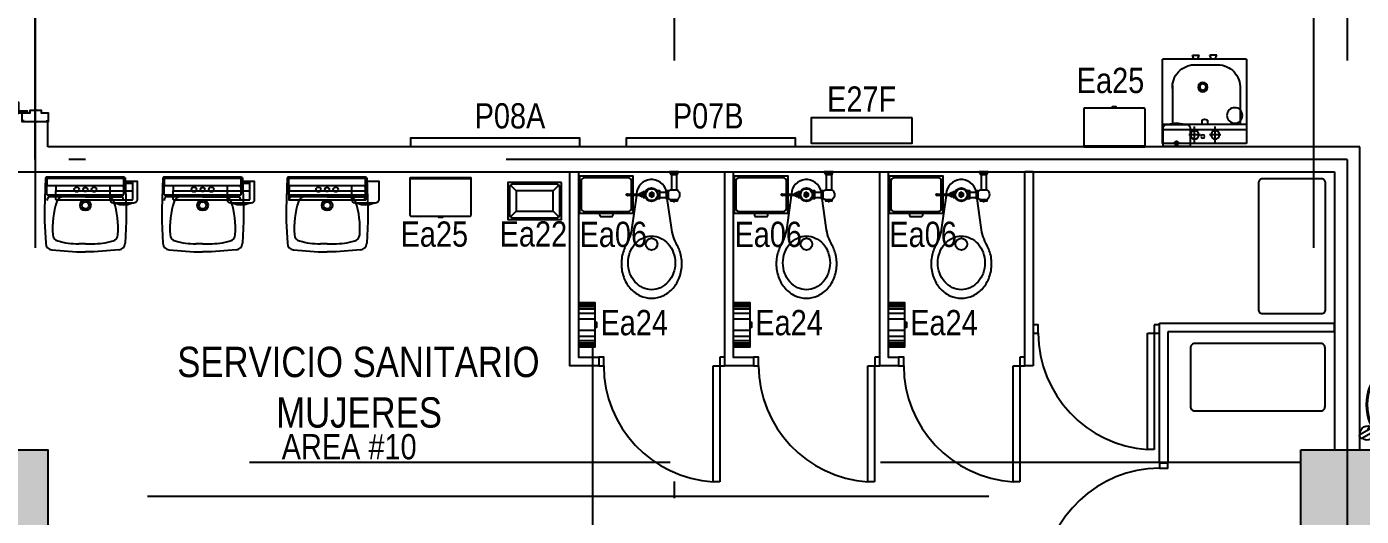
# Model space of a CAD drawing. Extents: x -28 to 131, y -33 to 63.
# Drawn here: x 24.15 to 32.08, y 9.01 to 11.91 of the extents above; entities that cross this region are included whole.
import ezdxf

# ---------------------------------------------------------------- set-up
doc = ezdxf.new("R2010")
doc.units = 0
doc.header["$LTSCALE"] = 10
doc.set_wipeout_variables(frame=1)
doc.header["$PDSIZE"] = 0.1
for name, pattern in [('DASHDOT', [1, 0.5, -0.25, 0, -0.25]), ('DASHDOT2', [12.7, 6.35, -3.175, 0, -3.175]), ('HIDDEN', [0.375, 0.25, -0.125]), ('HIDDEN2', [0.1875, 0.125, -0.0625]), ('PHANTOM2', [1.25, 0.625, -0.125, 0.125, -0.125, 0.125, -0.125])]:
    doc.linetypes.add(name, pattern=pattern)
for name, color, linetype in [('arq-accesorios de baño', 2, 'Continuous'), ('arq-accesorios de baño-texto', 2, 'Continuous'), ('arq-columnas', 6, 'Continuous'), ('arq-ejes', 251, 'DASHDOT2'), ('arq-ejes-principales', 1, 'DASHDOT'), ('arq-equipamiento', 1, 'Continuous'), ('arq-estación lavado manos', 1, 'Continuous'), ('arq-hatch', 252, 'Continuous'), ('arq-indicacion de corte', 5, 'PHANTOM2'), ('arq-mob-san', 1, 'Continuous'), ('arq-mobiliario', 1, 'Continuous'), ('arq-pared mamposteria', 4, 'Continuous'), ('arq-paredes-liv', 3, 'Continuous'), ('arq-puertas', 1, 'Continuous'), ('arq-san', 1, 'Continuous'), ('arq-text-aposentos', 3, 'Continuous'), ('arq-text-codigo', 1, 'Continuous'), ('arq-text-equipamiento', 2, 'Continuous'), ('arq-vigas', 251, 'HIDDEN'), ('arq-wipeout', 2, 'HIDDEN')]:
    doc.layers.add(name, color=color, linetype=linetype)
doc.layers.add('mv', color=191, linetype='Continuous', plot=False)
doc.styles.add('dape 2', font='ARIALN.TTF')

# ---------------------------------------------------------------- blocks, each defined once
blk = doc.blocks.new('A16')
for p, q in [((-0.011, 0.322), (-0.0279, 0.3027)), ((0.014, 0.3824), (-0.011, 0.3824)), ((0.014, 0.3233), (0.0305, 0.3026)), ((-0.2657, -0.1351), (-0.2574, -0.1108)), ((-0.2543, -0.1574), (-0.2282, -0.1613)), ((0.2711, -0.1402), (0.2628, -0.1159)), ((-0.3056, -0.1869), (-0.3181, -0.1653)), ((0.2597, -0.1625), (0.2336, -0.1664)), ((0.3109, -0.1921), (0.3234, -0.1704))]:
    blk.add_line(p, q)
at = {"ltscale": 8}
for p, q in [((-0.011, 0.012), (-0.011, 0.3824)), ((0.014, 0.0082), (0.014, 0.3824)), ((-0.011, 0.012), (-0.3181, -0.1653)), ((0.014, 0.0082), (0.3234, -0.1704)), ((-0.0018, -0.0115), (-0.3056, -0.1869)), ((-0.0018, -0.0115), (0.3109, -0.1921))]:
    blk.add_line(p, q, dxfattribs=at)
for radius in [0.281, 0.275]:
    blk.add_circle((0.0007, 0.0118), radius, dxfattribs=at)
for centre, start, end in [((0.0013, 0.3331), 106.96888, 253.03112), ((0.0013, 0.3331), 287.52429, 72.47571), ((-0.2692, -0.1513), 46.96888, 193.03112), ((-0.2692, -0.1513), 227.52429, 12.47571), ((0.2746, -0.1564), 167.52429, 312.47571), ((0.2746, -0.1564), 346.96888, 133.03112)]:
    blk.add_arc(centre, 0.0422, start, end)
blk = doc.blocks.new('E27F')
blk.add_lwpolyline([(0, 0.6), (0, 0), (0.15, 0), (0.15, 0.6)], close=True)
blk = doc.blocks.new('LAV.')
for p, q in [((-0.0206, 0.5), (0.4794, 0.5)), ((-0.0206, 0.5), (-0.0206, 0)), ((0.1656, 0.5), (0.1569, 0.5254)), ((0.1569, 0.5254), (0.1975, 0.5254)), ((0.1889, 0.5), (0.1975, 0.5254)), ((0.302, 0.5254), (0.2613, 0.5254)), ((0.27, 0.5), (0.2613, 0.5254)), ((0.2933, 0.5), (0.302, 0.5254)), ((0.4794, 0), (0.4794, 0.5)), ((0.3084, 0.4671), (0.1505, 0.4671)), ((0.0187, 0.3257), (0.0187, 0.1143)), ((0.4201, 0.3444), (0.4201, 0.1143)), ((0.4794, 0.1143), (-0.0206, 0.1143)), ((-0.0206, 0.081), (0.4794, 0.081)), ((0.0374, 0.1224), (0.0374, 0.1143)), ((0.0628, 0.1224), (0.0628, 0.1143)), ((0.1658, 0), (0.1658, 0.1016)), ((0.2128, 0.1381), (0.2128, 0.1143)), ((0.2461, 0.1381), (0.2461, 0.1143)), ((0.2883, 0), (0.2883, 0.1016)), ((0.1318, 0.0508), (0.1998, 0.0508)), ((0.2544, 0.0508), (0.3223, 0.0508)), ((-0.0206, 0), (0.4794, 0))]:
    blk.add_line(p, q)
for centre, radius in [((0.2397, 0.335), 0.028), ((0.0501, 0.1667), 0.046), ((0.1658, 0.0508), 0.0254), ((0.2397, 0.0416), 0.0102), ((0.2883, 0.0508), 0.0254)]:
    blk.add_circle(centre, radius)
at = {"color": 251}
for radius in [0.0254, 0.0188]:
    blk.add_circle((0.2397, 0.335), radius, dxfattribs=at)
for centre, radius, start, end in [((0.1505, 0.335), 0.1321, 90, 184.05845), ((0.2883, 0.335), 0.1321, 355.94155, 90), ((0.2294, 0.1195), 0.025, 48.2195, 131.7805)]:
    blk.add_arc(centre, radius, start, end)
blk = doc.blocks.new('*U138')
blk.add_lwpolyline([(0, -0.08), (0, 0.08), (-0.11, 0.08, 0.414214), (-0.13, 0.06), (-0.13, -0.06, 0.414214), (-0.11, -0.08)], format="xyb", close=True)
blk.add_circle((-0.0176, 0.0006), 0.0104)
for centre, radius, start, end in [((-0.02, 0.0009), 0.1194, 157.20482, 202.79518), ((-0.0208, 0.0006), 0.0104, 81.20661, 278.79339)]:
    blk.add_arc(centre, radius, start, end)
blk = doc.blocks.new('*U131')
for p, q in [((-0.23, -0.1764), (-0.23, 0.1764)), ((-0.2253, 0.181), (0, 0.181)), ((-0.006, -0.1811), (-0.006, 0.181)), ((0, -0.1811), (0, 0.181)), ((0, -0.1811), (0, 0.181)), ((-0.2253, -0.1811), (0, -0.1811))]:
    blk.add_line(p, q)
blk.add_lwpolyline([(-0.23, -0.0115), (-0.23, 0.0115), (-0.2371, 0.0115), (-0.2371, -0.0115)], close=True)
for centre, start, end in [((-0.2253, 0.1764), 90, 180), ((-0.2253, -0.1764), 180, 270)]:
    blk.add_arc(centre, 0.00466, start, end)
blk = doc.blocks.new('*U148')
for p, q in [((-0.179, 0.9554), (-0.179, 0.8584)), ((-0.1275, 0.9604), (-0.174, 0.9604)), ((-0.1275, 0.9654), (-0.1275, 0.9304)), ((-0.1225, 0.9654), (-0.1275, 0.9654)), ((-0.1225, 0.9929), (-0.1225, 0.9029)), ((-0.115, 0.9929), (-0.1225, 0.9929)), ((-0.07, 0.9929), (-0.0625, 0.9929)), ((-0.0625, 0.9929), (-0.0625, 0.9029)), ((-0.0625, 0.9654), (-0.0575, 0.9654)), ((-0.0575, 0.9654), (-0.0575, 0.9304)), ((-0.0575, 0.9604), (-0.011, 0.9604)), ((-0.006, 0.9554), (-0.006, 0.8584)), ((-0.169, 0.9334), (-0.169, 0.8668)), ((-0.1344, 0.9279), (-0.169, 0.9279)), ((-0.1275, 0.9354), (-0.167, 0.9354)), ((-0.1344, 0.9279), (-0.1275, 0.9354)), ((-0.1225, 0.9304), (-0.1275, 0.9304)), ((-0.115, 0.9029), (-0.1225, 0.9029)), ((-0.07, 0.9029), (-0.0625, 0.9029)), ((-0.0625, 0.9304), (-0.0575, 0.9304)), ((-0.0506, 0.9279), (-0.0575, 0.9354)), ((-0.0506, 0.9279), (-0.016, 0.9279)), ((-0.016, 0.9334), (-0.016, 0.8668)), ((-0.1298, 0.8389), (-0.179, 0.8584)), ((-0.128, 0.8423), (-0.169, 0.8668)), ((-0.128, 0.8423), (-0.1298, 0.8389)), ((-0.057, 0.8423), (-0.016, 0.8668)), ((-0.057, 0.8423), (-0.0552, 0.8389)), ((-0.0552, 0.8389), (-0.006, 0.8584))]:
    blk.add_line(p, q)
for points in [[(-0.115, 1.0179), (-0.07, 1.0179), (-0.07, 0.109), (-0.115, 0.109)], [(-0.0775, 0.9729), (-0.1075, 0.9729), (-0.1075, 1.0129), (-0.0775, 1.0129)], [(-0.1075, 0.159), (-0.0775, 0.159), (-0.0775, 0.9679), (-0.1075, 0.9679)], [(-0.0775, 0.154), (-0.1075, 0.154), (-0.1075, 0.114), (-0.0775, 0.114)]]:
    blk.add_lwpolyline(points, close=True)
for points in [[(-0.065, 0.109), (-0.115, 0.109), (-0.115, 0.099), (-0.065, 0.099)], [(-0.0513, 0.0953), (-0.0513, 0.0453), (-0.0613, 0.0453), (-0.0613, 0.0953)], [(-0.0073, -0.069), (0, -0.069), (0, -0.079), (-0.05, -0.079), (-0.05, -0.039), (-0.065, -0.039), (-0.065, 0.031), (-0.05, 0.031), (-0.05, 0.079), (0, 0.079), (0, 0.069), (-0.01, 0.069)]]:
    blk.add_lwpolyline(points)
blk.add_circle((-0.0563, 0.104), 0.01)
at = {"color": 251, "linetype": 'HIDDEN2'}
blk.add_arc((-0.0563, 0.104), 0.914, 90, 180, dxfattribs=at)
for centre, radius, start, end in [((-0.174, 0.9554), 0.005, 90, 180), ((-0.011, 0.9554), 0.005, 360, 90), ((-0.167, 0.9334), 0.002, 90, 180)]:
    blk.add_arc(centre, radius, start, end)
at = {"layer": 'arq-puertas'}
blk.add_point((0, 0), dxfattribs=at)
at = {"layer": 'mv'}
blk.add_line((-0.07, 1.018), (-0.0563, 1.018), dxfattribs=at)
blk.add_point((0, 0), dxfattribs=at)
blk.add_point((0, 0), dxfattribs=at)
blk.add_point((0, 0), dxfattribs=at)
blk.add_point((0, 0), dxfattribs=at)
blk.add_point((0, 0), dxfattribs=at)
blk.add_point((0, 0), dxfattribs=at)
blk.add_point((0, 0), dxfattribs=at)
blk.add_point((0, 0), dxfattribs=at)
blk = doc.blocks.new('*U149')
blk.add_line((0.1, 0.26), (0, 0.26))
at = {"color": 251}
for p, q in [((0.1, 0.2543), (0, 0.2543)), ((0.1, 0.2468), (0, 0.2468)), ((0.1, 0.238), (0, 0.238)), ((0.1, 0.2241), (0, 0.2241)), ((0.1, 0.1983), (0, 0.1983)), ((0.1, 0.1633), (0, 0.1633)), ((0.1, 0.0967), (0, 0.0967)), ((0.1, 0.0617), (0, 0.0617)), ((0.1, 0.0359), (0, 0.0359)), ((0.1, 0.022), (0, 0.022)), ((0.1, 0.0132), (0, 0.0132)), ((0.1, 0.0057), (0, 0.0057))]:
    blk.add_line(p, q, dxfattribs=at)
for points in [[(0, 0.26), (0.1, 0.26), (0.1, 0), (0, 0)], [(0.1, 0.1442), (0.1104, 0.1442), (0.1104, 0.1158), (0.1, 0.1158)]]:
    blk.add_lwpolyline(points, close=True)
blk = doc.blocks.new('P-0.75')
for p, q in [((0.0301, 0.05), (0.0301, 0.7395)), ((0.0301, 0.7395), (0.0701, 0.7395)), ((0.0701, 0.7395), (0.0701, 0.05)), ((0.0701, 0.05), (0.0301, 0.05))]:
    blk.add_line(p, q)
for points in [[(0.03, 0), (0.03, 0.05), (0, 0.05), (0, 0)], [(0.75, 0), (0.75, 0.05), (0.72, 0.05), (0.72, 0)]]:
    blk.add_lwpolyline(points, close=True)
at = {"linetype": 'HIDDEN'}
blk.add_arc((0.0263, 0.0471), 0.6938, 0.24274, 86.38063, dxfattribs=at)
blk = doc.blocks.new('*U150')
blk.add_line((0.1, 0.26), (0, 0.26))
at = {"color": 251}
for p, q in [((0.1, 0.2543), (0, 0.2543)), ((0.1, 0.2468), (0, 0.2468)), ((0.1, 0.238), (0, 0.238)), ((0.1, 0.2241), (0, 0.2241)), ((0.1, 0.1983), (0, 0.1983)), ((0.1, 0.1633), (0, 0.1633)), ((0.1, 0.0967), (0, 0.0967)), ((0.1, 0.0617), (0, 0.0617)), ((0.1, 0.0359), (0, 0.0359)), ((0.1, 0.022), (0, 0.022)), ((0.1, 0.0132), (0, 0.0132)), ((0.1, 0.0057), (0, 0.0057))]:
    blk.add_line(p, q, dxfattribs=at)
for points in [[(0, 0.26), (0.1, 0.26), (0.1, 0), (0, 0)], [(0.1, 0.1442), (0.1104, 0.1442), (0.1104, 0.1158), (0.1, 0.1158)]]:
    blk.add_lwpolyline(points, close=True)
blk = doc.blocks.new('*U151')
blk.add_line((0.1, 0.26), (0, 0.26))
at = {"color": 251}
for p, q in [((0.1, 0.2543), (0, 0.2543)), ((0.1, 0.2468), (0, 0.2468)), ((0.1, 0.238), (0, 0.238)), ((0.1, 0.2241), (0, 0.2241)), ((0.1, 0.1983), (0, 0.1983)), ((0.1, 0.1633), (0, 0.1633)), ((0.1, 0.0967), (0, 0.0967)), ((0.1, 0.0617), (0, 0.0617)), ((0.1, 0.0359), (0, 0.0359)), ((0.1, 0.022), (0, 0.022)), ((0.1, 0.0132), (0, 0.0132)), ((0.1, 0.0057), (0, 0.0057))]:
    blk.add_line(p, q, dxfattribs=at)
for points in [[(0, 0.26), (0.1, 0.26), (0.1, 0), (0, 0)], [(0.1, 0.1442), (0.1104, 0.1442), (0.1104, 0.1158), (0.1, 0.1158)]]:
    blk.add_lwpolyline(points, close=True)
blk = doc.blocks.new('*U101')
at = {"color": 1}
blk.add_lwpolyline([(0.22, 0.16), (0.22, -0.16), (0, -0.16), (0, 0.16)], close=True, dxfattribs=at)
blk.add_lwpolyline([(0.21, 0.13), (0.21, -0.13, -0.414214), (0.19, -0.15), (0.03, -0.15, -0.414214), (0.01, -0.13), (0.01, 0.13, -0.414214), (0.03, 0.15), (0.19, 0.15, -0.414214)], format="xyb", close=True, dxfattribs=at)
blk.add_lwpolyline([(0.22, 0.04), (0.23, 0.04, -0.414214), (0.24, 0.03), (0.24, -0.03, -0.414214), (0.23, -0.04), (0.22, -0.04)], format="xyb", dxfattribs=at)
blk = doc.blocks.new('*U152')
for p, q in [((-0.1519, 0.0295), (-0.1519, 0.0306)), ((-0.1477, 0.0361), (-0.1477, 0.0306)), ((-0.1328, 0.0361), (-0.1328, 0.0306)), ((-0.1179, 0.0361), (-0.1179, 0.0306)), ((-0.1137, 0.0295), (-0.1137, 0.0306)), ((-0.0875, 0.0171), (-0.0996, 0.0171)), ((-0.0996, 0), (-0.0875, 0)), ((-0.0495, 0.0155), (-0.0875, 0.0155)), ((-0.005, 0), (0.005, 0)), ((0, 0.005), (0, -0.005)), ((0.0362, 0.0122), (0.0328, 0.0122)), ((0.0495, 0.009), (0.0362, 0.009)), ((0.0495, 0), (0.0362, 0)), ((-0.1478, -0.1195), (-0.1478, -0.0295)), ((-0.1178, -0.1195), (-0.1178, -0.0295)), ((-0.0875, -0.0171), (-0.0996, -0.0171)), ((-0.0495, -0.0155), (-0.0875, -0.0155)), ((0.0362, -0.0122), (0.0328, -0.0122)), ((0.0495, -0.009), (0.0362, -0.009)), ((-0.1467, -0.1195), (-0.1467, -0.127)), ((-0.1328, -0.1195), (-0.1328, -0.127)), ((-0.1189, -0.1195), (-0.1189, -0.127))]:
    blk.add_line(p, q)
for points in [[(0.0906, 0.0045), (0.1173, 0.1942, -0.094509), (0.1525, 0.301, 0.039467), (0.1659, 0.3305, 0.087429), (0.1799, 0.4101, 0.087429), (0.1659, 0.4897, 0.093201), (0.1272, 0.555, 0.102722), (0.0677, 0.5998, 0.110644), (0, 0.615, 0.110644), (-0.0677, 0.5998, 0.102722), (-0.1272, 0.555, 0.093201), (-0.1659, 0.4897, 0.087429), (-0.1799, 0.4101, 0.087429), (-0.1659, 0.3305, 0.039467), (-0.1525, 0.301, -0.094509), (-0.1173, 0.1942), (-0.0932, 0.023)], [(-0.0996, -0.0196, -0.154601), (-0.1124, -0.0295), (-0.1531, -0.0295, -0.455032), (-0.1531, 0.0295), (-0.1137, 0.0295, -0.259938), (-0.0996, 0.0196)], [(-0.0875, -0.0212, 0.865478), (0.0899, -0.0045, 0.865478)]]:
    blk.add_lwpolyline(points, format="xyb")
for points in [[(0.1399, 0.4049, -0.087447), (0.129, 0.343, -0.09321), (0.0989, 0.2923, -0.102716), (0.0526, 0.2574, -0.110623), (0, 0.2456, -0.110623), (-0.0526, 0.2574, -0.102716), (-0.0989, 0.2923, -0.09321), (-0.129, 0.343, -0.087447), (-0.1399, 0.4049, -0.087447), (-0.129, 0.4668, -0.09321), (-0.0989, 0.5176, -0.102716), (-0.0526, 0.5524, -0.110623), (0, 0.5642, -0.110623), (0.0526, 0.5524, -0.102716), (0.0989, 0.5176, -0.09321), (0.129, 0.4668, -0.087447)], [(-0.1365, 0.0361), (-0.1291, 0.0361), (-0.1291, 0.038, 0.414214), (-0.1313, 0.0402), (-0.1343, 0.0402, 0.414214), (-0.1365, 0.038)], [(0.069, 0.004), (0.1439, 0.0059, -0.421553), (0.149, 0.0009), (0.149, -0.0009, -0.421553), (0.1439, -0.0059), (0.069, -0.004)], [(-0.1596, -0.135), (-0.106, -0.135, 0.443315), (-0.1135, -0.127), (-0.152, -0.127, 0.443315)]]:
    blk.add_lwpolyline(points, format="xyb", close=True)
for points in [[(-0.1531, 0.0306), (-0.1124, 0.0306), (-0.1124, 0.0361), (-0.1531, 0.0361)], [(-0.0996, 0.023), (-0.0996, -0.023), (-0.0875, -0.023), (-0.0875, 0.023)], [(0.013, -0.0075), (0.013, 0.0075), (0, 0.015), (-0.013, 0.0075), (-0.013, -0.0075), (0, -0.015)], [(0.0495, 0.0165), (0.0362, 0.0165), (0.0362, -0.0165), (0.0495, -0.0165)], [(0.0618, 0.0113), (0.0495, 0.0113), (0.0495, -0.0113), (0.0618, -0.0113)], [(0.069, 0.0074), (0.0618, 0.0074), (0.0618, -0.0074), (0.069, -0.0074)], [(-0.1134, -0.127), (-0.1134, -0.1195), (-0.1521, -0.1195), (-0.1521, -0.127)]]:
    blk.add_lwpolyline(points, close=True)
blk.add_lwpolyline([(-0.0262, 0.0232), (-0.0495, 0.0232), (-0.0495, -0.0232), (-0.0262, -0.0232)])
for centre, radius in [((0, 0.2934), 0.0348), ((0, 0), 0.04), ((0, 0), 0.035), ((0, 0), 0.0095)]:
    blk.add_circle(centre, radius)
blk = doc.blocks.new('*U157')
for p, q in [((0.2253, 0.181), (0, 0.181)), ((0, -0.1811), (0, 0.181)), ((0, -0.1811), (0, 0.181)), ((0.006, -0.1811), (0.006, 0.181)), ((0.23, -0.1764), (0.23, 0.1764)), ((0.2253, -0.1811), (0, -0.1811))]:
    blk.add_line(p, q)
blk.add_lwpolyline([(0.23, -0.0115), (0.23, 0.0115), (0.2371, 0.0115), (0.2371, -0.0115)], close=True)
for centre, start, end in [((0.2253, 0.1764), 0, 90), ((0.2253, -0.1764), 270, 0)]:
    blk.add_arc(centre, 0.00466, start, end)
blk = doc.blocks.new('Ea27')
at = {"color": 1, "linetype": 'HIDDEN', "ltscale": 0.2}
blk.add_line((-0.2265, -0.1049), (0.226, -0.105), dxfattribs=at)
for centre, start, end in [((-0.226, -0.1024), 180, 270), ((0.226, -0.1024), 270, 0)]:
    blk.add_arc(centre, 0.0026, start, end, dxfattribs=at)
blk.add_wipeout([(-0.2286, 0), (0.2286, 0), (0.2286, -0.0474), (0.2286, -0.0479), (0.2284, -0.0485), (0.2281, -0.049), (0.2276, -0.0495), (0.227, -0.0498), (0.2267, -0.0499), (0.226, -0.05), (-0.226, -0.05), (-0.2265, -0.0499), (-0.227, -0.0498), (-0.2274, -0.0496), (-0.2278, -0.0492), (-0.2282, -0.0488), (-0.2284, -0.0483), (-0.2286, -0.0477), (-0.2286, -0.0474)]).dxf.layer = 'arq-wipeout'
for p, q in [((0.2286, 0), (-0.2286, 0)), ((-0.2286, 0), (-0.2286, -0.05)), ((0.2286, -0.05), (0.2286, 0)), ((0.2286, -0.0073), (-0.2286, -0.0073)), ((-0.2286, -0.05), (0.2286, -0.05))]:
    blk.add_line(p, q)
for p, q in [((-0.2286, -0.1024), (-0.2286, -0.05)), ((0.2286, -0.1024), (0.2286, -0.05))]:
    blk.add_line(p, q, dxfattribs=at)
blk = doc.blocks.new('*U125')
blk.add_lwpolyline([(0, -0.08), (0, 0.08), (0.11, 0.08, -0.414214), (0.13, 0.06), (0.13, -0.06, -0.414214), (0.11, -0.08)], format="xyb", close=True)
blk.add_circle((0.0176, 0.0006), 0.0104)
for centre, radius, start, end in [((0.0208, 0.0006), 0.0104, 261.20661, 98.79339), ((0.02, 0.0009), 0.1194, 337.20482, 22.79518)]:
    blk.add_arc(centre, radius, start, end)
blk = doc.blocks.new('*U158')
at = {"linetype": 'Continuous', "ltscale": 20}
for p, q in [((0.0039, 0.2364), (0.1917, 0.243)), ((0.1917, 0.243), (0.2614, 0.243)), ((0.2614, 0.243), (0.3924, 0.2361)), ((0, 0), (0, 0.2324)), ((0, 0), (0, 0.2324)), ((0.0202, 0.2331), (0.0202, 0)), ((0.1156, 0), (0.1156, 0.214)), ((0.1378, 0.2264), (0.1239, 0.2239)), ((0.4305, 0.1989), (0.442, 0.0531)), ((0.1156, 0), (0.1156, 0.0947)), ((0, 0), (0, -0.2324)), ((0, 0), (0, -0.2324)), ((0.0202, -0.2331), (0.0202, 0)), ((0.1156, 0), (0.1156, -0.0947)), ((0.1156, 0), (0.1156, -0.214)), ((0.3953, 0), (0.3953, 0.0399)), ((0.3953, 0), (0.3953, -0.0399)), ((0.442, 0.0531), (0.442, 0)), ((0.442, -0.0531), (0.442, 0)), ((0.4305, -0.1989), (0.442, -0.0531)), ((0.0039, -0.2364), (0.1917, -0.243)), ((0.1378, -0.2264), (0.1239, -0.2239)), ((0.2614, -0.243), (0.3924, -0.2361)), ((0.1917, -0.243), (0.2614, -0.243))]:
    blk.add_line(p, q, dxfattribs=at)
for centre, radius in [((0.0727, 0.0515), 0.0144), ((0.0727, 0), 0.0126), ((0.1666, 0), 0.0318), ((0.1666, 0), 0.0207), ((0.0727, -0.0515), 0.0144)]:
    blk.add_circle(centre, radius, dxfattribs=at)
for centre, radius, start, end in [((0.004, 0.2324), 0.00404, 92, 180), ((0.0242, 0.2331), 0.00404, 92, 180), ((0.1257, 0.214), 0.0101, 100, 180), ((0.156, 0.1313), 0.0404, 107.48929, 180), ((0.3044, -0.3258), 0.5209, 85.81831, 107.95077), ((0.3394, 0.1535), 0.0404, 15.49127, 85.81872), ((-0.0702, 0.0399), 0.4654, 0, 15.49127), ((0.3903, 0.1958), 0.0404, 4.5, 87), ((-0.0702, -0.0399), 0.4654, 344.50873, 0), ((0.156, -0.1313), 0.0404, 180, 252.51071), ((0.004, -0.2324), 0.00404, 180, 268), ((0.0242, -0.2331), 0.00404, 180, 268), ((0.1257, -0.214), 0.0101, 180, 260), ((0.3044, 0.3258), 0.5209, 252.04923, 274.18169), ((0.3394, -0.1535), 0.0404, 274.18128, 344.50873), ((0.3903, -0.1958), 0.0404, 273, 355.5)]:
    blk.add_arc(centre, radius, start, end, dxfattribs=at)
blk = doc.blocks.new('*U159')
at = {"layer": 'arq-mob-san'}
for p, q in [((-0.11, 0.17), (-0.1441, 0.2041)), ((0.11, 0.17), (0.1441, 0.2041)), ((-0.11, 0.05), (-0.1441, 0.0159)), ((0.11, 0.05), (0.1441, 0.0159))]:
    blk.add_line(p, q, dxfattribs=at)
for points in [[(0.16, 0), (-0.16, 0), (-0.16, 0.22), (0.16, 0.22)], [(0.11, 0.05), (-0.11, 0.05), (-0.11, 0.17), (0.11, 0.17)]]:
    blk.add_lwpolyline(points, close=True, dxfattribs=at)
blk.add_lwpolyline([(0.13, 0.01), (-0.13, 0.01, -0.414214), (-0.15, 0.03), (-0.15, 0.19, -0.414214), (-0.13, 0.21), (0.13, 0.21, -0.414214), (0.15, 0.19), (0.15, 0.03, -0.414214)], format="xyb", close=True, dxfattribs=at)
blk = doc.blocks.new('P07B')
blk.add_lwpolyline([(0, 1.0037), (0.0522, 1.0037), (0.0522, 0), (0, 0)], close=True)

msp = doc.modelspace()

# ---------------------------------------------------------------- linework, layer by layer
at = {"layer": 'arq-columnas'}
for points in [[(23.725, 9.4), (24.275, 9.4), (24.275, 8.85), (23.725, 8.85)], [(31.725, 9.4), (32.275, 9.4), (32.275, 8.85), (31.725, 8.85)]]:
    msp.add_lwpolyline(points, close=True, dxfattribs=at)
at = {"layer": 'arq-ejes', "linetype": 'DASHDOT'}
for p, q in [((24.2, 11.125), (24.2, 19.825)), ((32.0001, 11.125), (22.8727, 11.125)), ((32.0001, 11.125), (32.0001, 3.9503))]:
    msp.add_line(p, q, dxfattribs=at)
at = {"layer": 'arq-ejes-principales'}
for p, q in [((28, 36.9128), (28, -2.6791)), ((32, 36.9128), (32, -2.6791)), ((-5.4309, 9.125), (60.0081, 9.125))]:
    msp.add_line(p, q, dxfattribs=at)
at = {"layer": 'arq-hatch'}
for points in [[(23.725, 9.4), (24.275, 9.4), (23.725, 8.85), (24.275, 8.85)], [(31.725, 9.4), (32.275, 9.4), (31.725, 8.85), (32.275, 8.85)]]:
    msp.add_solid(points, dxfattribs=at)
at = {"layer": 'arq-indicacion de corte', "ltscale": 3}
msp.add_line((27.513, 40.1657), (27.513, -7.9084), dxfattribs=at)
at = {"layer": 'arq-mobiliario'}
for points in [[(31.8721, 10.234), (31.8721, 10.984, 0.414214), (31.8471, 11.009), (31.4971, 11.009, 0.414214), (31.4721, 10.984), (31.4721, 10.234, 0.414214), (31.4971, 10.209), (31.8471, 10.209, 0.414214)], [(31.0937, 9.6315), (31.8437, 9.6316, 0.414214), (31.8687, 9.6566), (31.8687, 10.0066, 0.414214), (31.8437, 10.0316), (31.0937, 10.0315, 0.414214), (31.0687, 10.0065), (31.0687, 9.6565, 0.414214)]]:
    msp.add_lwpolyline(points, format="xyb", close=True, dxfattribs=at)
at = {"layer": 'arq-pared mamposteria'}
for p, q in [((24.125, 11.35), (24.275, 11.35)), ((24.275, 11.2), (24.275, 11.35)), ((32.0752, 11.2), (24.275, 11.2)), ((32.0751, 9.4), (32.0752, 11.2)), ((22.9477, 11.05), (31.9251, 11.05)), ((31.9251, 11.05), (31.9251, 9.4)), ((31.9251, 9.4), (32.0751, 9.4))]:
    msp.add_line(p, q, dxfattribs=at)
at = {"layer": 'arq-paredes-liv'}
for p, q in [((30.0836, 9.8999), (30.0836, 11.0499)), ((30.1336, 11.0499), (30.0836, 11.0499)), ((30.1336, 11.0499), (30.1336, 9.8999)), ((30.8836, 9.321), (30.8836, 10.1516)), ((30.8836, 10.1516), (31.9251, 10.1516)), ((31.9251, 10.1016), (30.9336, 10.1016)), ((30.9336, 10.1016), (30.9336, 9.321)), ((31.9251, 10.1016), (31.9251, 10.1516)), ((30.1336, 9.8999), (30.0836, 9.8999)), ((30.9336, 9.321), (30.8836, 9.321))]:
    msp.add_line(p, q, dxfattribs=at)
for points in [[(28.3504, 11.0499), (28.3504, 9.9499), (28.4711, 9.9499), (28.4711, 9.8999), (28.3004, 9.8999), (28.3004, 11.0499)], [(29.2711, 11.0499), (29.2711, 9.9499), (29.3336, 9.9499), (29.3336, 9.8999), (29.2211, 9.8999), (29.2211, 11.0499)]]:
    msp.add_lwpolyline(points, close=True, dxfattribs=at)
at = {"layer": 'arq-vigas'}
for p, q in [((24.2, 16.85), (24.2, 9.4)), ((31.8, 16.85), (31.8, 9.4)), ((31.725, 9.325), (24.275, 9.325))]:
    msp.add_line(p, q, dxfattribs=at)

# ---------------------------------------------------------------- block references
at = {"layer": 'arq-accesorios de baño'}
for name, p, rotation in [('*U131', (30.6153, 11.1999), 270), ('Ea27', (24.5515, 10.9888), 359.9999862711879), ('Ea27', (25.2485, 10.9888), 359.9999862711879), ('Ea27', (25.9382, 10.9888), 359.9999862711879), ('*U157', (26.6111, 11.0176), 269.9999862711879)]:
    msp.add_blockref(name, p, dxfattribs=dict(at, rotation=rotation))
at = {"layer": 'arq-accesorios de baño', "xscale": -1, "rotation": 90}
msp.add_blockref('*U138', (30.9864, 11.2017), dxfattribs=at)
at = {"layer": 'arq-equipamiento'}
for name, p, rotation in [('E27F', (28.8141, 11.3713), 270), ('P07B', (27.4364, 11.2), 90), ('P07B', (28.7188, 11.2), 90)]:
    msp.add_blockref(name, p, dxfattribs=dict(at, rotation=rotation))
at = {"layer": 'arq-equipamiento', "xscale": -1}
msp.add_blockref('A16', (32.3948, 9.6567), dxfattribs=at)
at = {"layer": 'arq-estación lavado manos', "xscale": -1}
msp.add_blockref('LAV.', (31.3817, 11.2191), dxfattribs=at)
at = {"layer": 'arq-puertas', "xscale": -1, "rotation": 90}
msp.add_blockref('*U148', (24.2, 11.35), dxfattribs=at)
at = {"layer": 'arq-puertas'}
for p, rotation in [((30.8836, 10.1424), 180), ((28.3004, 9.9499), 180), ((29.2211, 9.9499), 180), ((30.0836, 9.9499), 180), ((30.9336, 8.571), 90)]:
    msp.add_blockref('P-0.75', p, dxfattribs=dict(at, rotation=rotation))
at = {"layer": 'arq-san', "rotation": 180}
for p in [(27.865, 10.9149), (28.7857, 10.9149), (29.7065, 10.9149)]:
    msp.add_blockref('*U152', p, dxfattribs=at)
at = {"layer": 'arq-san', "xscale": -1, "rotation": 180}
msp.add_blockref('*U159', (27.1698, 10.9872), dxfattribs=at)
at = {"layer": 'arq-san', "extrusion": (0, 0, -1), "zscale": -1, "rotation": 270}
for p in [(-27.5957, 11.0253), (-28.5165, 11.0253), (-29.4373, 11.0253)]:
    msp.add_blockref('*U101', p, dxfattribs=at)

# ---------------------------------------------------------------- texts
at = {"layer": 'arq-accesorios de baño-texto', "style": 'dape 2'}
msp.add_text('Ea25', height=0.15, dxfattribs=at).set_placement((30.3924, 11.5186))
for s, rotation, p in [('Ea25', 359.99999, (26.3728, 10.6062)), ('Ea22', 359.99999, (26.9616, 10.6074)), ('Ea06', 0.00001, (27.4369, 10.6046)), ('Ea06', 0.00001, (28.3576, 10.6046)), ('Ea06', 0.00001, (29.2784, 10.6046)), ('Ea24', 0.00001, (27.561, 10.0806)), ('Ea24', 0.00001, (28.4818, 10.0806)), ('Ea24', 0.00001, (29.4025, 10.0806))]:
    msp.add_text(s, height=0.15, rotation=rotation, dxfattribs=at).set_placement(p)
at = {"layer": 'arq-text-aposentos', "insert": (23.8008, 9.5295), "char_height": 0.18, "width": 4.624674, "attachment_point": 7, "style": 'dape 2'}
msp.add_mtext('\\pi1.2444;SERVICIO SANITARIO\\P\\pi1.8328;MUJERES', dxfattribs=at)
at = {"layer": 'arq-text-codigo', "style": 'dape 2'}
msp.add_text('AREA #10', height=0.15, dxfattribs=at).set_placement((25.6659, 9.3437))
at = {"layer": 'arq-text-equipamiento', "style": 'dape 2'}
msp.add_text('E27F', height=0.15, dxfattribs=at).set_placement((28.9084, 11.4078))
at = {"layer": 'arq-text-equipamiento', "char_height": 0.15, "width": 1.30113, "attachment_point": 1, "style": 'dape 2'}
for s, insert in [('P08A', (26.813, 11.4582)), ('P07B', (27.9912, 11.4582))]:
    msp.add_mtext(s, dxfattribs=dict(at, insert=insert))

# ---------------------------------------------------------------- next in the draw order: block references
at = {"layer": 'arq-accesorios de baño', "rotation": 269.9999862711879}
for p in [(24.7259, 10.9949), (25.4229, 10.9949), (26.1626, 10.9949)]:
    msp.add_blockref('*U125', p, dxfattribs=at)
at = {"layer": 'arq-san', "rotation": 269.9999862711879}
for p in [(24.499, 11.0188), (25.1961, 11.0188), (25.9358, 11.0188)]:
    msp.add_blockref('*U158', p, dxfattribs=at)

# ---------------------------------------------------------------- next in the draw order: wipeouts: each hides what was drawn before it
for points in [[(27.4296, 10.0122), (27.5296, 10.0122), (27.5296, 10.2722), (27.4296, 10.2722)], [(28.3504, 10.0122), (28.4504, 10.0122), (28.4504, 10.2722), (28.3504, 10.2722)], [(29.2711, 10.0122), (29.3711, 10.0122), (29.3711, 10.2722), (29.2711, 10.2722)]]:
    msp.add_wipeout(points).dxf.layer = 'arq-wipeout'

# ---------------------------------------------------------------- next in the draw order: linework, layer by layer
at = {"layer": 'arq-paredes-liv'}
msp.add_lwpolyline([(27.4296, 11.0499), (27.4296, 9.9499), (27.5504, 9.9499), (27.5504, 9.8999), (27.3796, 9.8999), (27.3796, 11.0499)], close=True, dxfattribs=at)

# ---------------------------------------------------------------- next in the draw order: block references
at = {"layer": 'arq-accesorios de baño', "rotation": 359.9999862711879}
for p in [(24.499, 11.0188), (25.1961, 11.0188), (25.9358, 11.0188)]:
    msp.add_blockref('Ea27', p, dxfattribs=at)
at = {"layer": 'arq-accesorios de baño', "extrusion": (0, 0, -1), "zscale": -1, "rotation": 180}
for name, p in [('*U149', (-27.4296, 10.2722)), ('*U150', (-28.3504, 10.2722)), ('*U151', (-29.2711, 10.2722))]:
    msp.add_blockref(name, p, dxfattribs=at)

doc.saveas('drawing.dxf')
